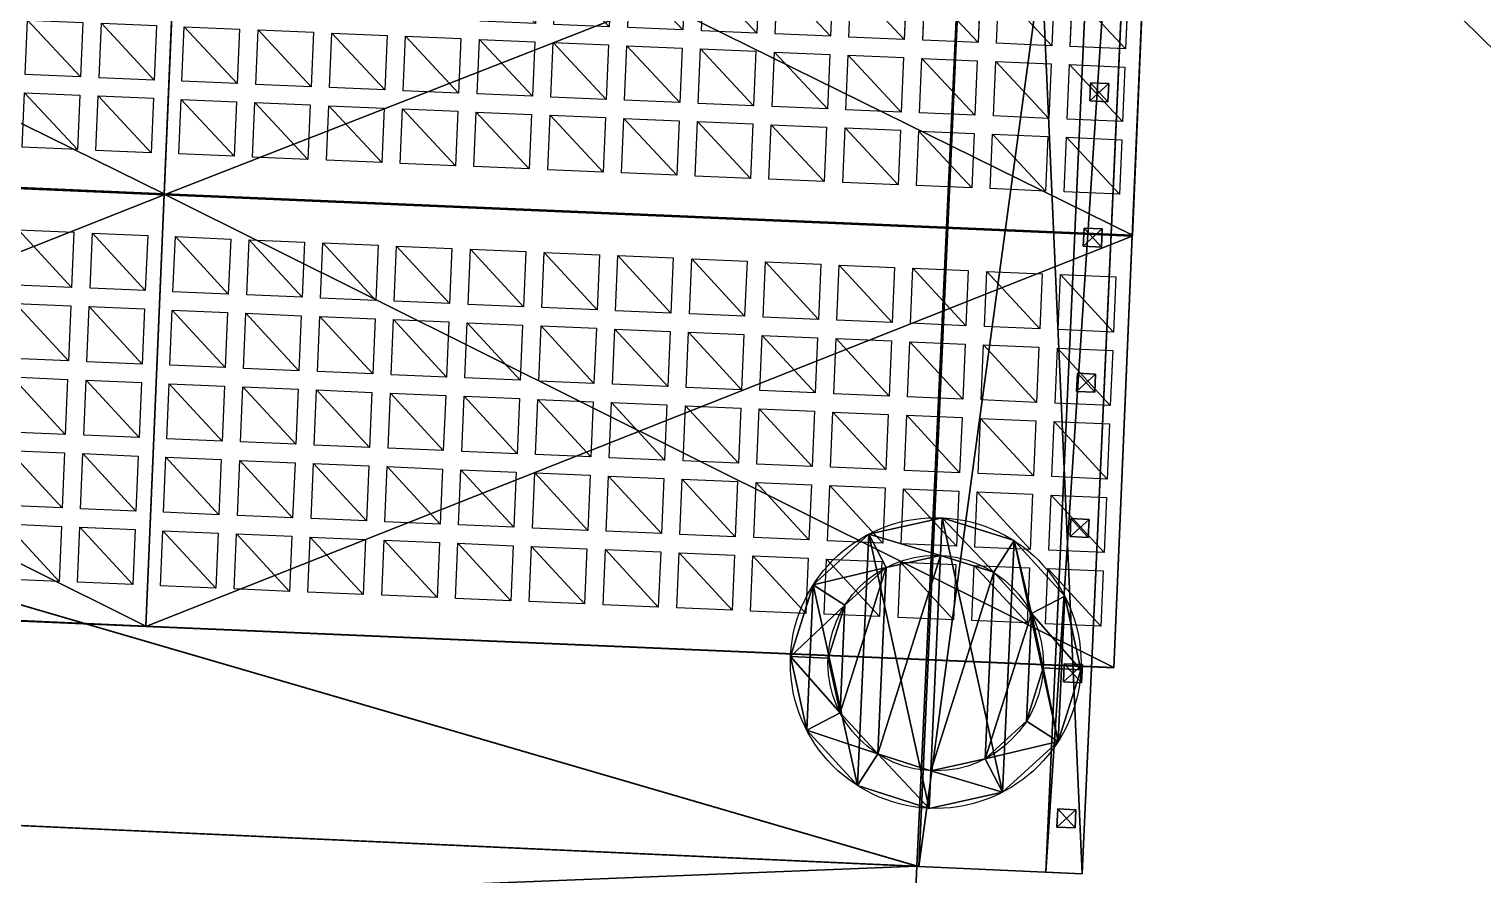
# Model space of a CAD drawing. Extents: x -372 to 678, y -263 to 741.
# Drawn here: x -55.613 to -51.611, y 79.251 to 81.578 of the extents above; entities that cross this region are included whole.
import ezdxf

# ---------------------------------------------------------------- set-up
doc = ezdxf.new("R2010")
doc.units = 0
doc.header["$LTSCALE"] = 0.0254
doc.layers.get('0').update_dxf_attribs({"linetype": 'CONTINUOUS'})
doc.layers.add('LOCATION_SNAPSHOT', color=144, linetype='CONTINUOUS')
doc.layers.add('LOCATION_TERRAIN', color=36, linetype='CONTINUOUS')

# ---------------------------------------------------------------- blocks, each defined once
blk = doc.blocks.new('SOLARCELL')
at = {"color": 0}
for p, q in [((0, 0), (0, 0.1524)), ((0, 0.1524), (0.1524, 0.1524)), ((0.1524, 0.1524), (0.1524, 0)), ((0.1524, 0), (0, 0))]:
    blk.add_line(p, q, dxfattribs=at)
mesh = blk.add_polyface(dxfattribs=at)
corners = [(0.1524, 0.1524), (0, 0), (0, 0.1524), (0.1524, 0)]
mesh.append_faces([[corners[k] for k in face] for face in [(0, 1, 2), (1, 0, 3)]], dxfattribs={"vtx0": -1, "color": 0})
blk = doc.blocks.new('GROUP_69')
at = {"color": 0}
for p in [(0, 2.4384), (0.2032, 2.4384), (0.4064, 2.4384), (0.6096, 2.4384), (0.8128, 2.4384), (0, 2.2352), (0.2032, 2.2352), (0.4064, 2.2352), (0.6096, 2.2352), (0.8128, 2.2352), (0, 2.032), (0.2032, 2.032), (0.4064, 2.032), (0.6096, 2.032), (0.8128, 2.032), (0, 1.8288), (0.2032, 1.8288), (0.4064, 1.8288), (0.6096, 1.8288), (0.8128, 1.8288), (0, 1.6256), (0.2032, 1.6256), (0.4064, 1.6256), (0.6096, 1.6256), (0.8128, 1.6256), (0, 1.4224), (0.2032, 1.4224), (0.4064, 1.4224), (0.6096, 1.4224), (0.8128, 1.4224), (0, 1.2192), (0.2032, 1.2192), (0.4064, 1.2192), (0.6096, 1.2192), (0.8128, 1.2192), (0, 1.016), (0.2032, 1.016), (0.4064, 1.016), (0.6096, 1.016), (0.8128, 1.016), (0, 0.8128), (0.2032, 0.8128), (0.4064, 0.8128), (0.6096, 0.8128), (0.8128, 0.8128), (0, 0.6096), (0.2032, 0.6096), (0.4064, 0.6096), (0.6096, 0.6096), (0.8128, 0.6096), (0, 0.4064), (0.2032, 0.4064), (0.4064, 0.4064), (0.6096, 0.4064), (0.8128, 0.4064), (0, 0.2032), (0.2032, 0.2032), (0.4064, 0.2032), (0.6096, 0.2032), (0.8128, 0.2032), (0, 0), (0.2032, 0), (0.4064, 0), (0.6096, 0), (0.8128, 0)]:
    blk.add_blockref('SOLARCELL', p, dxfattribs=at)
blk = doc.blocks.new('COMPLETEPANEL')
at = {"color": 254}
for p, q in [((0, 2.667, 0.0178), (1.1938, 2.667, 0.0178)), ((0, 0, 0.0178), (0, 2.667, 0.0178)), ((0, 0), (0, 2.667)), ((0, 0, 0.0178), (0, 2.667, 0.0178)), ((0, 2.667), (0, 2.667, 0.0178)), ((0, 2.667), (1.1938, 2.667)), ((0, 2.667), (0, 2.667, 0.0178)), ((0, 2.667, 0.0178), (1.1938, 2.667, 0.0178)), ((0, 0), (0, 2.667)), ((0, 2.667), (1.1938, 2.667)), ((1.1938, 2.667, 0.0178), (1.1938, 0, 0.0178)), ((1.1938, 2.667), (1.1938, 2.667, 0.0178)), ((1.1938, 2.667), (1.1938, 0)), ((1.1938, 2.667), (1.1938, 2.667, 0.0178)), ((1.1938, 2.667, 0.0178), (1.1938, 0, 0.0178)), ((1.1938, 2.667), (1.1938, 0)), ((1.1938, 0, 0.0178), (0, 0, 0.0178)), ((1.1938, 0), (0, 0)), ((1.1938, 0, 0.0178), (0, 0, 0.0178)), ((0, 0), (0, 0, 0.0178)), ((0, 0), (0, 0, 0.0178)), ((1.1938, 0), (0, 0)), ((1.1938, 0), (1.1938, 0, 0.0178)), ((1.1938, 0), (1.1938, 0, 0.0178))]:
    blk.add_line(p, q, dxfattribs=at)
at = {"color": 0}
blk.add_blockref('GROUP_69', (0.1126, 0.0405, 0.0178), dxfattribs=at)
at = {"color": 153}
mesh = blk.add_polyface(dxfattribs=at)
corners = [(0, 0, 0.0178), (1.1938, 2.667, 0.0178), (0, 2.667, 0.0178), (1.1938, 0, 0.0178)]
mesh.append_faces([[corners[k] for k in face] for face in [(0, 1, 2), (1, 0, 3)]], dxfattribs={"vtx0": -1, "color": 153})
at = {"color": 254}
mesh = blk.add_polyface(dxfattribs=at)
corners = [(0, 2.667, 0.0178), (0, 0), (0, 0, 0.0178), (0, 2.667)]
mesh.append_faces([[corners[k] for k in face] for face in [(0, 1, 2), (1, 0, 3)]], dxfattribs={"vtx0": -1, "color": 254})
mesh = blk.add_polyface(dxfattribs=at)
corners = [(0, 2.667, 0.0178), (1.1938, 2.667), (0, 2.667), (1.1938, 2.667, 0.0178)]
mesh.append_faces([[corners[k] for k in face] for face in [(0, 1, 2), (1, 0, 3)]], dxfattribs={"vtx0": -1, "color": 254})
mesh = blk.add_polyface(dxfattribs=at)
corners = [(0, 2.667), (1.1938, 0), (0, 0), (1.1938, 2.667)]
mesh.append_faces([[corners[k] for k in face] for face in [(0, 1, 2), (1, 0, 3)]], dxfattribs={"vtx0": -1, "color": 254})
mesh = blk.add_polyface(dxfattribs=at)
corners = [(1.1938, 2.667), (1.1938, 0, 0.0178), (1.1938, 0), (1.1938, 2.667, 0.0178)]
mesh.append_faces([[corners[k] for k in face] for face in [(0, 1, 2), (1, 0, 3)]], dxfattribs={"vtx0": -1, "color": 254})
mesh = blk.add_polyface(dxfattribs=at)
corners = [(1.1938, 0), (0, 0, 0.0178), (0, 0), (1.1938, 0, 0.0178)]
mesh.append_faces([[corners[k] for k in face] for face in [(0, 1, 2), (1, 0, 3)]], dxfattribs={"vtx0": -1, "color": 254})
blk = doc.blocks.new('PANELARC')
at = {"color": 0, "extrusion": (0.087156, 1.96512e-18, 0.996195), "rotation": 270}
blk.add_blockref('COMPLETEPANEL', (0, 0.0896, 1.0246), dxfattribs=at)
at = {"color": 0, "extrusion": (0.173648, 3.12792e-17, 0.984808), "rotation": 270}
blk.add_blockref('COMPLETEPANEL', (0, -1.0104, 1.117), dxfattribs=at)
blk = doc.blocks.new('GROUP_73')
at = {"color": 0}
for p in [(0, 0), (0, -2.667)]:
    blk.add_blockref('PANELARC', p, dxfattribs=at)
blk = doc.blocks.new('STATIONSOLAR_1')
at = {"color": 153, "rotation": 0.06407671514810877}
blk.add_blockref('GROUP_73', (0.4368, 0.0926, 2.3876), dxfattribs=at)
blk = doc.blocks.new('GROUP_38')
at = {"color": 0}
for p, q in [((0.0052, 5), (0.0052, 6.8)), ((0.0052, 5, 0.25), (0.0052, 6.8, 0.25)), ((0.0052, 5), (0.0052, 6.8)), ((0.0052, 5, 0.25), (0.0052, 6.8, 0.25)), ((20.5977, 5, 0.5), (0, 5, 0.5)), ((0, 5), (0.0052, 5)), ((0, 5), (0.0052, 5)), ((0.0052, 5, 0.25), (0, 5, 0.25)), ((0.0052, 5, 0.25), (0, 5, 0.25)), ((20.5977, 5, 0.5), (0, 5, 0.5)), ((20.5977, 5), (0.0052, 5)), ((0.0052, 5), (0.0052, 5, 0.25)), ((0.0052, 5, 0.25), (20.5977, 5, 0.25)), ((20.5977, 5), (0.0052, 5)), ((20.5977, 5), (0.0052, 5)), ((0.0052, 5), (0.0052, 5, 0.25)), ((0.0052, 5, 0.25), (20.5977, 5, 0.25)), ((0.0052, 5), (0.0052, 5, 0.25)), ((0.0052, 5, 0.25), (20.5977, 5, 0.25))]:
    blk.add_line(p, q, dxfattribs=at)
at = {"color": 251}
mesh = blk.add_polyface(dxfattribs=at)
corners = [(21.0477, 6.8), (0.0052, 5), (0.0052, 6.8), (20.5977, 5), (21.0477, 5)]
mesh.append_faces([[corners[k] for k in face] for face in [(0, 1, 2), (3, 0, 4)]], dxfattribs={"vtx0": -1, "color": 251})
mesh.append_faces([[corners[k] for k in face] for face in [(1, 0, 3)]], dxfattribs={"vtx0": -1, "vtx1": -1, "color": 251})
mesh = blk.add_polyface(dxfattribs=at)
corners = [(0.0052, 6.8, 0.25), (0.0052, 5), (0.0052, 5, 0.25), (0.0052, 6.8)]
mesh.append_faces([[corners[k] for k in face] for face in [(0, 1, 2), (1, 0, 3)]], dxfattribs={"vtx0": -1, "color": 251})
mesh = blk.add_polyface(dxfattribs=at)
corners = [(20.5977, 5, 0.25), (0.0052, 6.8, 0.25), (0.0052, 5, 0.25), (21.0477, 6.8, 0.25), (21.0477, 5, 0.25)]
mesh.append_faces([[corners[k] for k in face] for face in [(0, 1, 2), (3, 0, 4)]], dxfattribs={"vtx0": -1, "color": 251})
mesh.append_faces([[corners[k] for k in face] for face in [(1, 0, 3)]], dxfattribs={"vtx0": -1, "vtx1": -1, "color": 251})
at = {"color": 0}
mesh = blk.add_polyface(dxfattribs=at)
corners = [(20.5977, 0, 0.5), (0, 5, 0.5), (0, 0, 0.5), (20.5977, 5, 0.5)]
mesh.append_faces([[corners[k] for k in face] for face in [(0, 1, 2), (1, 0, 3)]], dxfattribs={"vtx0": -1, "color": 0})
mesh = blk.add_polyface(dxfattribs=at)
corners = [(0.0052, 5), (0, 0), (0, 5), (20.5977, 0), (20.5977, 5)]
mesh.append_faces([[corners[k] for k in face] for face in [(0, 1, 2), (3, 0, 4)]], dxfattribs={"vtx0": -1, "color": 0})
mesh.append_faces([[corners[k] for k in face] for face in [(1, 0, 3)]], dxfattribs={"vtx0": -1, "vtx1": -1, "color": 0})
mesh = blk.add_polyface(dxfattribs=at)
corners = [(0, 5, 0.25), (0.0052, 5), (0, 5), (0.0052, 5, 0.25)]
mesh.append_faces([[corners[k] for k in face] for face in [(0, 1, 2), (1, 0, 3)]], dxfattribs={"vtx0": -1, "color": 0})
mesh = blk.add_polyface(dxfattribs=at)
corners = [(0, 5, 0.5), (0.0052, 5, 0.25), (0, 5, 0.25), (20.5977, 5, 0.25), (20.5977, 5, 0.5)]
mesh.append_faces([[corners[k] for k in face] for face in [(0, 1, 2), (3, 0, 4)]], dxfattribs={"vtx0": -1, "color": 0})
mesh.append_faces([[corners[k] for k in face] for face in [(1, 0, 3)]], dxfattribs={"vtx0": -1, "vtx1": -1, "color": 0})
mesh = blk.add_polyface(dxfattribs=at)
corners = [(0.0052, 5, 0.25), (20.5977, 5), (0.0052, 5), (20.5977, 5, 0.25)]
mesh.append_faces([[corners[k] for k in face] for face in [(0, 1, 2), (1, 0, 3)]], dxfattribs={"vtx0": -1, "color": 0})
blk = doc.blocks.new('PILLAR')
at = {"color": 0}
for p, q in [((0.4, 0.8, 5.43), (0.4, 0.8, 5.33)), ((0.4, 0.8, 5.43), (0.4, 0.8, 5.33)), ((0.4, 0.8, 5.33), (0.4, 0.6965, 4.33)), ((0.4, 0.8, 5.33), (0.4, 0.6965, 4.33)), ((0.2, 0.7464, 5.43), (0.2, 0.7464, 5.33)), ((0.2, 0.7464, 5.43), (0.2, 0.7464, 5.33)), ((0.2, 0.7464, 5.33), (0.2518, 0.6568, 4.33)), ((0.2, 0.7464, 5.33), (0.2518, 0.6568, 4.33)), ((0.6, 0.7464, 5.33), (0.5482, 0.6568, 4.33)), ((0.6, 0.7464, 5.33), (0.5482, 0.6568, 4.33)), ((0.6, 0.7464, 5.43), (0.6, 0.7464, 5.33)), ((0.6, 0.7464, 5.43), (0.6, 0.7464, 5.33)), ((0.4, 0.6965, 4.33), (0.4, 0.6965)), ((0.4, 0.6965, 4.33), (0.4, 0.6965)), ((0.2518, 0.6568, 4.33), (0.2518, 0.6568)), ((0.2518, 0.6568, 4.33), (0.2518, 0.6568)), ((0.5482, 0.6568, 4.33), (0.5482, 0.6568)), ((0.5482, 0.6568, 4.33), (0.5482, 0.6568)), ((0.0536, 0.6, 5.43), (0.0536, 0.6, 5.33)), ((0.0536, 0.6, 5.43), (0.0536, 0.6, 5.33)), ((0.0536, 0.6, 5.33), (0.1432, 0.5482, 4.33)), ((0.0536, 0.6, 5.33), (0.1432, 0.5482, 4.33)), ((0.7464, 0.6, 5.33), (0.6568, 0.5482, 4.33)), ((0.7464, 0.6, 5.33), (0.6568, 0.5482, 4.33)), ((0.7464, 0.6, 5.43), (0.7464, 0.6, 5.33)), ((0.7464, 0.6, 5.43), (0.7464, 0.6, 5.33)), ((0.1432, 0.5482, 4.33), (0.1432, 0.5482)), ((0.1432, 0.5482, 4.33), (0.1432, 0.5482)), ((0.6568, 0.5482, 4.33), (0.6568, 0.5482)), ((0.6568, 0.5482, 4.33), (0.6568, 0.5482)), ((0, 0.4, 5.43), (0, 0.4, 5.33)), ((0, 0.4, 5.43), (0, 0.4, 5.33)), ((0, 0.4, 5.33), (0.1035, 0.4, 4.33)), ((0, 0.4, 5.33), (0.1035, 0.4, 4.33)), ((0.1035, 0.4, 4.33), (0.1035, 0.4)), ((0.1035, 0.4, 4.33), (0.1035, 0.4)), ((0.6965, 0.4, 4.33), (0.6965, 0.4)), ((0.6965, 0.4, 4.33), (0.6965, 0.4)), ((0.8, 0.4, 5.33), (0.6965, 0.4, 4.33)), ((0.8, 0.4, 5.33), (0.6965, 0.4, 4.33)), ((0.8, 0.4, 5.43), (0.8, 0.4, 5.33)), ((0.8, 0.4, 5.43), (0.8, 0.4, 5.33)), ((0.0536, 0.2, 5.33), (0.1432, 0.2518, 4.33)), ((0.0536, 0.2, 5.33), (0.1432, 0.2518, 4.33)), ((0.1432, 0.2518, 4.33), (0.1432, 0.2518)), ((0.1432, 0.2518, 4.33), (0.1432, 0.2518)), ((0.6568, 0.2518, 4.33), (0.6568, 0.2518)), ((0.6568, 0.2518, 4.33), (0.6568, 0.2518)), ((0.7464, 0.2, 5.33), (0.6568, 0.2518, 4.33)), ((0.7464, 0.2, 5.33), (0.6568, 0.2518, 4.33)), ((0.0536, 0.2, 5.43), (0.0536, 0.2, 5.33)), ((0.0536, 0.2, 5.43), (0.0536, 0.2, 5.33)), ((0.7464, 0.2, 5.43), (0.7464, 0.2, 5.33)), ((0.7464, 0.2, 5.43), (0.7464, 0.2, 5.33)), ((0.2, 0.0536, 5.33), (0.2518, 0.1432, 4.33)), ((0.2, 0.0536, 5.33), (0.2518, 0.1432, 4.33)), ((0.2518, 0.1432, 4.33), (0.2518, 0.1432)), ((0.2518, 0.1432, 4.33), (0.2518, 0.1432)), ((0.5482, 0.1432, 4.33), (0.6, 0.0536, 5.33)), ((0.5482, 0.1432, 4.33), (0.5482, 0.1432)), ((0.5482, 0.1432, 4.33), (0.5482, 0.1432)), ((0.5482, 0.1432, 4.33), (0.6, 0.0536, 5.33)), ((0.4, 0.1035, 4.33), (0.4, 0.1035)), ((0.4, 0, 5.33), (0.4, 0.1035, 4.33)), ((0.4, 0.1035, 4.33), (0.4, 0.1035)), ((0.4, 0, 5.33), (0.4, 0.1035, 4.33)), ((0.2, 0.0536, 5.43), (0.2, 0.0536, 5.33)), ((0.2, 0.0536, 5.43), (0.2, 0.0536, 5.33)), ((0.6, 0.0536, 5.43), (0.6, 0.0536, 5.33)), ((0.6, 0.0536, 5.43), (0.6, 0.0536, 5.33)), ((0.4, 0, 5.43), (0.4, 0, 5.33)), ((0.4, 0, 5.43), (0.4, 0, 5.33))]:
    blk.add_line(p, q, dxfattribs=at)
for centre, radius in [((0.4, 0.4, 5.43), 0.4), ((0.4, 0.4, 5.33), 0.4), ((0.4, 0.4, 5.33), 0.4), ((0.4, 0.4, 5.43), 0.4), ((0.4, 0.4, 5.43), 0.4), ((0.4, 0.4, 5.33), 0.4), ((0.4, 0.4, 5.43), 0.4), ((0.4, 0.4, 5.33), 0.4), ((0.4, 0.4, 5.43), 0.4), ((0.4, 0.4, 5.33), 0.4), ((0.4, 0.4, 5.43), 0.4), ((0.4, 0.4, 5.33), 0.4), ((0.4, 0.4, 5.43), 0.4), ((0.4, 0.4, 5.33), 0.4), ((0.4, 0.4, 5.43), 0.4), ((0.4, 0.4, 5.33), 0.4), ((0.4, 0.4, 5.43), 0.4), ((0.4, 0.4, 5.33), 0.4), ((0.4, 0.4, 5.43), 0.4), ((0.4, 0.4, 5.33), 0.4), ((0.4, 0.4, 5.43), 0.4), ((0.4, 0.4, 5.33), 0.4), ((0.4, 0.4, 5.43), 0.4), ((0.4, 0.4, 5.33), 0.4), ((0.4, 0.4, 5.33), 0.4), ((0.4, 0.4, 5.33), 0.4), ((0.4, 0.4, 5.33), 0.4), ((0.4, 0.4, 5.33), 0.4), ((0.4, 0.4, 5.33), 0.4), ((0.4, 0.4, 5.33), 0.4), ((0.4, 0.4, 5.33), 0.4), ((0.4, 0.4, 5.33), 0.4), ((0.4, 0.4, 5.33), 0.4), ((0.4, 0.4, 5.33), 0.4), ((0.4, 0.4, 5.33), 0.4), ((0.4, 0.4, 5.43), 0.4), ((0.4, 0.4, 5.33), 0.4), ((0.4, 0.4, 4.33), 0.2965), ((0.4, 0.4), 0.2965), ((0.4, 0.4, 4.33), 0.2965), ((0.4, 0.4), 0.2965), ((0.4, 0.4, 4.33), 0.2965), ((0.4, 0.4), 0.2965), ((0.4, 0.4, 4.33), 0.2965), ((0.4, 0.4), 0.2965), ((0.4, 0.4, 4.33), 0.2965), ((0.4, 0.4), 0.2965), ((0.4, 0.4, 4.33), 0.2965), ((0.4, 0.4), 0.2965), ((0.4, 0.4, 4.33), 0.2965), ((0.4, 0.4), 0.2965), ((0.4, 0.4, 4.33), 0.2965), ((0.4, 0.4), 0.2965), ((0.4, 0.4, 4.33), 0.2965), ((0.4, 0.4), 0.2965), ((0.4, 0.4, 4.33), 0.2965), ((0.4, 0.4), 0.2965), ((0.4, 0.4, 4.33), 0.2965), ((0.4, 0.4), 0.2965), ((0.4, 0.4, 4.33), 0.2965), ((0.4, 0.4), 0.2965), ((0.4, 0.4, 4.33), 0.2965), ((0.4, 0.4), 0.2965), ((0.4, 0.4, 4.33), 0.2965), ((0.4, 0.4, 4.33), 0.2965), ((0.4, 0.4, 4.33), 0.2965), ((0.4, 0.4, 4.33), 0.2965), ((0.4, 0.4, 4.33), 0.2965), ((0.4, 0.4, 4.33), 0.2965), ((0.4, 0.4, 4.33), 0.2965), ((0.4, 0.4, 4.33), 0.2965), ((0.4, 0.4, 4.33), 0.2965), ((0.4, 0.4, 4.33), 0.2965), ((0.4, 0.4, 4.33), 0.2965)]:
    blk.add_circle(centre, radius, dxfattribs=at)
mesh = blk.add_polyface(dxfattribs=at)
corners = [(0.0536, 0.2, 5.43), (0.0536, 0.6, 5.43), (0, 0.4, 5.43), (0.2, 0.0536, 5.43), (0.2, 0.7464, 5.43), (0.4, 0, 5.43), (0.4, 0.8, 5.43), (0.6, 0.0536, 5.43), (0.6, 0.7464, 5.43), (0.7464, 0.2, 5.43), (0.7464, 0.6, 5.43), (0.8, 0.4, 5.43)]
mesh.append_faces([[corners[k] for k in face] for face in [(0, 1, 2), (10, 9, 11)]], dxfattribs={"vtx0": -1, "color": 0})
mesh.append_faces([[corners[k] for k in face] for face in [(1, 3, 4), (4, 5, 6), (6, 7, 8), (8, 9, 10)]], dxfattribs={"vtx0": -1, "vtx1": -1, "color": 0})
mesh.append_faces([[corners[k] for k in face] for face in [(1, 0, 3), (4, 3, 5), (6, 5, 7), (8, 7, 9)]], dxfattribs={"vtx0": -1, "vtx2": -1, "color": 0})
mesh = blk.add_polyface(dxfattribs=at)
corners = [(0.2, 0.7464, 5.43), (0.4, 0.8, 5.33), (0.2, 0.7464, 5.33), (0.4, 0.8, 5.43)]
mesh.append_faces([[corners[k] for k in face] for face in [(0, 1, 2), (1, 0, 3)]], dxfattribs={"vtx0": -1, "color": 0})
mesh = blk.add_polyface(dxfattribs=at)
corners = [(0.2, 0.7464, 5.33), (0.4, 0.6965, 4.33), (0.2518, 0.6568, 4.33), (0.4, 0.8, 5.33)]
mesh.append_faces([[corners[k] for k in face] for face in [(0, 1, 2), (1, 0, 3)]], dxfattribs={"vtx0": -1, "color": 0})
mesh = blk.add_polyface(dxfattribs=at)
corners = [(0.4, 0.8, 5.43), (0.6, 0.7464, 5.33), (0.4, 0.8, 5.33), (0.6, 0.7464, 5.43)]
mesh.append_faces([[corners[k] for k in face] for face in [(0, 1, 2), (1, 0, 3)]], dxfattribs={"vtx0": -1, "color": 0})
mesh = blk.add_polyface(dxfattribs=at)
corners = [(0.4, 0.8, 5.33), (0.5482, 0.6568, 4.33), (0.4, 0.6965, 4.33), (0.6, 0.7464, 5.33)]
mesh.append_faces([[corners[k] for k in face] for face in [(0, 1, 2), (1, 0, 3)]], dxfattribs={"vtx0": -1, "color": 0})
mesh = blk.add_polyface(dxfattribs=at)
corners = [(0.0536, 0.6, 5.43), (0.2, 0.7464, 5.33), (0.0536, 0.6, 5.33), (0.2, 0.7464, 5.43)]
mesh.append_faces([[corners[k] for k in face] for face in [(0, 1, 2), (1, 0, 3)]], dxfattribs={"vtx0": -1, "color": 0})
mesh = blk.add_polyface(dxfattribs=at)
corners = [(0.0536, 0.6, 5.33), (0.2518, 0.6568, 4.33), (0.1432, 0.5482, 4.33), (0.2, 0.7464, 5.33)]
mesh.append_faces([[corners[k] for k in face] for face in [(0, 1, 2), (1, 0, 3)]], dxfattribs={"vtx0": -1, "color": 0})
mesh = blk.add_polyface(dxfattribs=at)
corners = [(0.5482, 0.6568, 4.33), (0.7464, 0.6, 5.33), (0.6568, 0.5482, 4.33), (0.6, 0.7464, 5.33)]
mesh.append_faces([[corners[k] for k in face] for face in [(0, 1, 2), (1, 0, 3)]], dxfattribs={"vtx0": -1, "color": 0})
mesh = blk.add_polyface(dxfattribs=at)
corners = [(0.6, 0.7464, 5.33), (0.7464, 0.6, 5.43), (0.7464, 0.6, 5.33), (0.6, 0.7464, 5.43)]
mesh.append_faces([[corners[k] for k in face] for face in [(0, 1, 2), (1, 0, 3)]], dxfattribs={"vtx0": -1, "color": 0})
mesh = blk.add_polyface(dxfattribs=at)
corners = [(0.1432, 0.5482), (0.1432, 0.2518), (0.1035, 0.4), (0.2518, 0.6568), (0.2518, 0.1432), (0.4, 0.6965), (0.4, 0.1035), (0.5482, 0.6568), (0.5482, 0.1432), (0.6568, 0.5482), (0.6568, 0.2518), (0.6965, 0.4)]
mesh.append_faces([[corners[k] for k in face] for face in [(0, 1, 2), (10, 9, 11)]], dxfattribs={"vtx0": -1, "color": 0})
mesh.append_faces([[corners[k] for k in face] for face in [(1, 3, 4), (4, 5, 6), (6, 7, 8), (8, 9, 10)]], dxfattribs={"vtx0": -1, "vtx1": -1, "color": 0})
mesh.append_faces([[corners[k] for k in face] for face in [(1, 0, 3), (4, 3, 5), (6, 5, 7), (8, 7, 9)]], dxfattribs={"vtx0": -1, "vtx2": -1, "color": 0})
mesh = blk.add_polyface(dxfattribs=at)
corners = [(0.2518, 0.6568, 4.33), (0.4, 0.6965), (0.2518, 0.6568), (0.4, 0.6965, 4.33)]
mesh.append_faces([[corners[k] for k in face] for face in [(0, 1, 2), (1, 0, 3)]], dxfattribs={"vtx0": -1, "color": 0})
mesh = blk.add_polyface(dxfattribs=at)
corners = [(0.4, 0.6965, 4.33), (0.5482, 0.6568), (0.4, 0.6965), (0.5482, 0.6568, 4.33)]
mesh.append_faces([[corners[k] for k in face] for face in [(0, 1, 2), (1, 0, 3)]], dxfattribs={"vtx0": -1, "color": 0})
mesh = blk.add_polyface(dxfattribs=at)
corners = [(0.1432, 0.5482, 4.33), (0.2518, 0.6568), (0.1432, 0.5482), (0.2518, 0.6568, 4.33)]
mesh.append_faces([[corners[k] for k in face] for face in [(0, 1, 2), (1, 0, 3)]], dxfattribs={"vtx0": -1, "color": 0})
mesh = blk.add_polyface(dxfattribs=at)
corners = [(0.5482, 0.6568), (0.6568, 0.5482, 4.33), (0.6568, 0.5482), (0.5482, 0.6568, 4.33)]
mesh.append_faces([[corners[k] for k in face] for face in [(0, 1, 2), (1, 0, 3)]], dxfattribs={"vtx0": -1, "color": 0})
mesh = blk.add_polyface(dxfattribs=at)
corners = [(0.0536, 0.6, 5.43), (0, 0.4, 5.33), (0, 0.4, 5.43), (0.0536, 0.6, 5.33)]
mesh.append_faces([[corners[k] for k in face] for face in [(0, 1, 2), (1, 0, 3)]], dxfattribs={"vtx0": -1, "color": 0})
mesh = blk.add_polyface(dxfattribs=at)
corners = [(0.0536, 0.6, 5.33), (0.1035, 0.4, 4.33), (0, 0.4, 5.33), (0.1432, 0.5482, 4.33)]
mesh.append_faces([[corners[k] for k in face] for face in [(0, 1, 2), (1, 0, 3)]], dxfattribs={"vtx0": -1, "color": 0})
mesh = blk.add_polyface(dxfattribs=at)
corners = [(0.6568, 0.5482, 4.33), (0.8, 0.4, 5.33), (0.6965, 0.4, 4.33), (0.7464, 0.6, 5.33)]
mesh.append_faces([[corners[k] for k in face] for face in [(0, 1, 2), (1, 0, 3)]], dxfattribs={"vtx0": -1, "color": 0})
mesh = blk.add_polyface(dxfattribs=at)
corners = [(0.7464, 0.6, 5.33), (0.8, 0.4, 5.43), (0.8, 0.4, 5.33), (0.7464, 0.6, 5.43)]
mesh.append_faces([[corners[k] for k in face] for face in [(0, 1, 2), (1, 0, 3)]], dxfattribs={"vtx0": -1, "color": 0})
mesh = blk.add_polyface(dxfattribs=at)
corners = [(0.1432, 0.5482, 4.33), (0.1035, 0.4), (0.1035, 0.4, 4.33), (0.1432, 0.5482)]
mesh.append_faces([[corners[k] for k in face] for face in [(0, 1, 2), (1, 0, 3)]], dxfattribs={"vtx0": -1, "color": 0})
mesh = blk.add_polyface(dxfattribs=at)
corners = [(0.6568, 0.5482), (0.6965, 0.4, 4.33), (0.6965, 0.4), (0.6568, 0.5482, 4.33)]
mesh.append_faces([[corners[k] for k in face] for face in [(0, 1, 2), (1, 0, 3)]], dxfattribs={"vtx0": -1, "color": 0})
mesh = blk.add_polyface(dxfattribs=at)
corners = [(0, 0.4, 5.43), (0.0536, 0.2, 5.33), (0.0536, 0.2, 5.43), (0, 0.4, 5.33)]
mesh.append_faces([[corners[k] for k in face] for face in [(0, 1, 2), (1, 0, 3)]], dxfattribs={"vtx0": -1, "color": 0})
mesh = blk.add_polyface(dxfattribs=at)
corners = [(0, 0.4, 5.33), (0.1432, 0.2518, 4.33), (0.0536, 0.2, 5.33), (0.1035, 0.4, 4.33)]
mesh.append_faces([[corners[k] for k in face] for face in [(0, 1, 2), (1, 0, 3)]], dxfattribs={"vtx0": -1, "color": 0})
mesh = blk.add_polyface(dxfattribs=at)
corners = [(0.1035, 0.4, 4.33), (0.1432, 0.2518), (0.1432, 0.2518, 4.33), (0.1035, 0.4)]
mesh.append_faces([[corners[k] for k in face] for face in [(0, 1, 2), (1, 0, 3)]], dxfattribs={"vtx0": -1, "color": 0})
mesh = blk.add_polyface(dxfattribs=at)
corners = [(0.6965, 0.4), (0.6568, 0.2518, 4.33), (0.6568, 0.2518), (0.6965, 0.4, 4.33)]
mesh.append_faces([[corners[k] for k in face] for face in [(0, 1, 2), (1, 0, 3)]], dxfattribs={"vtx0": -1, "color": 0})
mesh = blk.add_polyface(dxfattribs=at)
corners = [(0.6568, 0.2518, 4.33), (0.8, 0.4, 5.33), (0.7464, 0.2, 5.33), (0.6965, 0.4, 4.33)]
mesh.append_faces([[corners[k] for k in face] for face in [(0, 1, 2), (1, 0, 3)]], dxfattribs={"vtx0": -1, "color": 0})
mesh = blk.add_polyface(dxfattribs=at)
corners = [(0.8, 0.4, 5.33), (0.7464, 0.2, 5.43), (0.7464, 0.2, 5.33), (0.8, 0.4, 5.43)]
mesh.append_faces([[corners[k] for k in face] for face in [(0, 1, 2), (1, 0, 3)]], dxfattribs={"vtx0": -1, "color": 0})
mesh = blk.add_polyface(dxfattribs=at)
corners = [(0.2, 0.0536, 5.33), (0.1432, 0.2518, 4.33), (0.2518, 0.1432, 4.33), (0.0536, 0.2, 5.33)]
mesh.append_faces([[corners[k] for k in face] for face in [(0, 1, 2), (1, 0, 3)]], dxfattribs={"vtx0": -1, "color": 0})
mesh = blk.add_polyface(dxfattribs=at)
corners = [(0.2518, 0.1432, 4.33), (0.1432, 0.2518), (0.2518, 0.1432), (0.1432, 0.2518, 4.33)]
mesh.append_faces([[corners[k] for k in face] for face in [(0, 1, 2), (1, 0, 3)]], dxfattribs={"vtx0": -1, "color": 0})
mesh = blk.add_polyface(dxfattribs=at)
corners = [(0.6568, 0.2518), (0.5482, 0.1432, 4.33), (0.5482, 0.1432), (0.6568, 0.2518, 4.33)]
mesh.append_faces([[corners[k] for k in face] for face in [(0, 1, 2), (1, 0, 3)]], dxfattribs={"vtx0": -1, "color": 0})
mesh = blk.add_polyface(dxfattribs=at)
corners = [(0.5482, 0.1432, 4.33), (0.7464, 0.2, 5.33), (0.6, 0.0536, 5.33), (0.6568, 0.2518, 4.33)]
mesh.append_faces([[corners[k] for k in face] for face in [(0, 1, 2), (1, 0, 3)]], dxfattribs={"vtx0": -1, "color": 0})
mesh = blk.add_polyface(dxfattribs=at)
corners = [(0.0536, 0.2, 5.43), (0.2, 0.0536, 5.33), (0.2, 0.0536, 5.43), (0.0536, 0.2, 5.33)]
mesh.append_faces([[corners[k] for k in face] for face in [(0, 1, 2), (1, 0, 3)]], dxfattribs={"vtx0": -1, "color": 0})
mesh = blk.add_polyface(dxfattribs=at)
corners = [(0.7464, 0.2, 5.33), (0.6, 0.0536, 5.43), (0.6, 0.0536, 5.33), (0.7464, 0.2, 5.43)]
mesh.append_faces([[corners[k] for k in face] for face in [(0, 1, 2), (1, 0, 3)]], dxfattribs={"vtx0": -1, "color": 0})
mesh = blk.add_polyface(dxfattribs=at)
corners = [(0.4, 0, 5.33), (0.2518, 0.1432, 4.33), (0.4, 0.1035, 4.33), (0.2, 0.0536, 5.33)]
mesh.append_faces([[corners[k] for k in face] for face in [(0, 1, 2), (1, 0, 3)]], dxfattribs={"vtx0": -1, "color": 0})
mesh = blk.add_polyface(dxfattribs=at)
corners = [(0.4, 0.1035, 4.33), (0.2518, 0.1432), (0.4, 0.1035), (0.2518, 0.1432, 4.33)]
mesh.append_faces([[corners[k] for k in face] for face in [(0, 1, 2), (1, 0, 3)]], dxfattribs={"vtx0": -1, "color": 0})
mesh = blk.add_polyface(dxfattribs=at)
corners = [(0.6, 0.0536, 5.33), (0.4, 0.1035, 4.33), (0.5482, 0.1432, 4.33), (0.4, 0, 5.33)]
mesh.append_faces([[corners[k] for k in face] for face in [(0, 1, 2), (1, 0, 3)]], dxfattribs={"vtx0": -1, "color": 0})
mesh = blk.add_polyface(dxfattribs=at)
corners = [(0.5482, 0.1432, 4.33), (0.4, 0.1035), (0.5482, 0.1432), (0.4, 0.1035, 4.33)]
mesh.append_faces([[corners[k] for k in face] for face in [(0, 1, 2), (1, 0, 3)]], dxfattribs={"vtx0": -1, "color": 0})
mesh = blk.add_polyface(dxfattribs=at)
corners = [(0.4, 0, 5.43), (0.2, 0.0536, 5.33), (0.4, 0, 5.33), (0.2, 0.0536, 5.43)]
mesh.append_faces([[corners[k] for k in face] for face in [(0, 1, 2), (1, 0, 3)]], dxfattribs={"vtx0": -1, "color": 0})
mesh = blk.add_polyface(dxfattribs=at)
corners = [(0.6, 0.0536, 5.43), (0.4, 0, 5.33), (0.6, 0.0536, 5.33), (0.4, 0, 5.43)]
mesh.append_faces([[corners[k] for k in face] for face in [(0, 1, 2), (1, 0, 3)]], dxfattribs={"vtx0": -1, "color": 0})
blk = doc.blocks.new('GROUP_28')
at = {"color": 0}
blk.add_blockref('PILLAR', (0, 0, -0.78), dxfattribs=at)
blk = doc.blocks.new('GROUP3_2')
at = {"color": 252, "rotation": 90.00000000000001}
blk.add_blockref('GROUP_28', (1.75, -0.4, -8), dxfattribs=at)
blk = doc.blocks.new('GROUP62_8')
at = {"color": 252, "rotation": 359.6152762952026}
blk.add_blockref('GROUP_38', (19.3844, -5.9478, 4.65), dxfattribs=at)
at = {"color": 0, "rotation": 269.6152762952026}
blk.add_blockref('GROUP3_2', (19.4018, -0.1585, 8), dxfattribs=at)
blk = doc.blocks.new('GROUP_23')
at = {"color": 0}
for p, q in [((0.65, 5, 0.05), (0.55, 5, 0.05)), ((0.65, 5), (0.55, 5)), ((0.55, 5), (0.55, 5, 0.05)), ((0.55, 0.1), (0.55, 5)), ((0.65, 5), (0.55, 5)), ((0.55, 5, 0.05), (0.55, 0.1, 0.05)), ((0.65, 5, 0.05), (0.55, 5, 0.05)), ((0.55, 0.1), (0.55, 5)), ((0.55, 5, 0.05), (0.55, 0.1, 0.05)), ((0.55, 5), (0.55, 5, 0.05)), ((0.65, 0.1, 0.05), (0.65, 5, 0.05)), ((0.65, 0.1), (0.65, 5)), ((0.65, 5), (0.65, 5, 0.05)), ((0.65, 5), (0.65, 5, 0.05)), ((0.65, 0.1), (0.65, 5)), ((0.65, 0.1, 0.05), (0.65, 5, 0.05))]:
    blk.add_line(p, q, dxfattribs=at)
mesh = blk.add_polyface(dxfattribs=at)
corners = [(0.55, 5, 0.05), (0.65, 5), (0.55, 5), (0.65, 5, 0.05)]
mesh.append_faces([[corners[k] for k in face] for face in [(0, 1, 2), (1, 0, 3)]], dxfattribs={"vtx0": -1, "color": 0})
mesh = blk.add_polyface(dxfattribs=at)
corners = [(0.65, 5), (0.55, 0.1), (0.55, 5), (0.65, 0.1)]
mesh.append_faces([[corners[k] for k in face] for face in [(0, 1, 2), (1, 0, 3)]], dxfattribs={"vtx0": -1, "color": 0})
mesh = blk.add_polyface(dxfattribs=at)
corners = [(0.55, 0.1, 0.05), (0.65, 5, 0.05), (0.55, 5, 0.05), (0.65, 0.1, 0.05)]
mesh.append_faces([[corners[k] for k in face] for face in [(0, 1, 2), (1, 0, 3)]], dxfattribs={"vtx0": -1, "color": 0})
mesh = blk.add_polyface(dxfattribs=at)
corners = [(0.55, 5, 0.05), (0.55, 0.1), (0.55, 0.1, 0.05), (0.55, 5)]
mesh.append_faces([[corners[k] for k in face] for face in [(0, 1, 2), (1, 0, 3)]], dxfattribs={"vtx0": -1, "color": 0})
mesh = blk.add_polyface(dxfattribs=at)
corners = [(0.65, 5), (0.65, 0.1, 0.05), (0.65, 0.1), (0.65, 5, 0.05)]
mesh.append_faces([[corners[k] for k in face] for face in [(0, 1, 2), (1, 0, 3)]], dxfattribs={"vtx0": -1, "color": 0})
blk = doc.blocks.new('GROUP_24')
at = {"color": 0}
for p, q in [((0.55, 5), (0.55, 0)), ((1, 5), (0.55, 5)), ((1, 5), (0.55, 5)), ((0.55, 5, 0.5), (0.55, 5)), ((1, 5, 0.5), (0.55, 5, 0.5)), ((1, 5, 0.5), (0.55, 5, 0.5)), ((0.55, 0, 0.5), (0.55, 5, 0.5)), ((0.55, 0, 0.5), (0.55, 5, 0.5)), ((0.55, 5, 0.5), (0.55, 5)), ((0.55, 5), (0.55, 0))]:
    blk.add_line(p, q, dxfattribs=at)
mesh = blk.add_polyface(dxfattribs=at)
corners = [(1, 5), (0.55, 0), (0.55, 5), (1, 0)]
mesh.append_faces([[corners[k] for k in face] for face in [(0, 1, 2), (1, 0, 3)]], dxfattribs={"vtx0": -1, "color": 0})
mesh = blk.add_polyface(dxfattribs=at)
corners = [(0.55, 5, 0.5), (1, 5), (0.55, 5), (1, 5, 0.5)]
mesh.append_faces([[corners[k] for k in face] for face in [(0, 1, 2), (1, 0, 3)]], dxfattribs={"vtx0": -1, "color": 0})
mesh = blk.add_polyface(dxfattribs=at)
corners = [(1, 0, 0.5), (0.55, 5, 0.5), (0.55, 0, 0.5), (1, 5, 0.5)]
mesh.append_faces([[corners[k] for k in face] for face in [(0, 1, 2), (1, 0, 3)]], dxfattribs={"vtx0": -1, "color": 0})
mesh = blk.add_polyface(dxfattribs=at)
corners = [(0.55, 5, 0.5), (0.55, 0), (0.55, 0, 0.5), (0.55, 5)]
mesh.append_faces([[corners[k] for k in face] for face in [(0, 1, 2), (1, 0, 3)]], dxfattribs={"vtx0": -1, "color": 0})
blk = doc.blocks.new('GROUP_43')
at = {"color": 0}
for p, q in [((0, 0.05), (0, 0)), ((0, 0.05, 1.05), (0, 0, 1.05)), ((0, 0.05), (0, 0.05, 1.05)), ((0.05, 0.05, 1.05), (0, 0.05, 1.05)), ((0, 0.05, 1.05), (0, 0, 1.05)), ((0.05, 0.05), (0, 0.05)), ((0, 0.05), (0, 0.05, 1.05)), ((0.05, 0.05, 1.05), (0, 0.05, 1.05)), ((0.05, 0.05), (0, 0.05)), ((0, 0.05), (0, 0)), ((0.05, 0, 1.05), (0.05, 0.05, 1.05)), ((0.05, 0), (0.05, 0.05)), ((0.05, 0.05), (0.05, 0.05, 1.05)), ((0.05, 0, 1.05), (0.05, 0.05, 1.05)), ((0.05, 0.05), (0.05, 0.05, 1.05)), ((0.05, 0), (0.05, 0.05)), ((0, 0), (0, 0, 1.05)), ((0, 0, 1.05), (0.05, 0, 1.05)), ((0, 0), (0.05, 0)), ((0, 0, 1.05), (0.05, 0, 1.05)), ((0, 0), (0, 0, 1.05)), ((0, 0), (0.05, 0)), ((0.05, 0), (0.05, 0, 1.05)), ((0.05, 0), (0.05, 0, 1.05))]:
    blk.add_line(p, q, dxfattribs=at)
mesh = blk.add_polyface(dxfattribs=at)
corners = [(0, 0.05, 1.05), (0, 0), (0, 0, 1.05), (0, 0.05)]
mesh.append_faces([[corners[k] for k in face] for face in [(0, 1, 2), (1, 0, 3)]], dxfattribs={"vtx0": -1, "color": 0})
mesh = blk.add_polyface(dxfattribs=at)
corners = [(0.05, 0, 1.05), (0, 0.05, 1.05), (0, 0, 1.05), (0.05, 0.05, 1.05)]
mesh.append_faces([[corners[k] for k in face] for face in [(0, 1, 2), (1, 0, 3)]], dxfattribs={"vtx0": -1, "color": 0})
mesh = blk.add_polyface(dxfattribs=at)
corners = [(0, 0.05, 1.05), (0.05, 0.05), (0, 0.05), (0.05, 0.05, 1.05)]
mesh.append_faces([[corners[k] for k in face] for face in [(0, 1, 2), (1, 0, 3)]], dxfattribs={"vtx0": -1, "color": 0})
mesh = blk.add_polyface(dxfattribs=at)
corners = [(0.05, 0.05), (0, 0), (0, 0.05), (0.05, 0)]
mesh.append_faces([[corners[k] for k in face] for face in [(0, 1, 2), (1, 0, 3)]], dxfattribs={"vtx0": -1, "color": 0})
mesh = blk.add_polyface(dxfattribs=at)
corners = [(0.05, 0.05), (0.05, 0, 1.05), (0.05, 0), (0.05, 0.05, 1.05)]
mesh.append_faces([[corners[k] for k in face] for face in [(0, 1, 2), (1, 0, 3)]], dxfattribs={"vtx0": -1, "color": 0})
mesh = blk.add_polyface(dxfattribs=at)
corners = [(0.05, 0, 1.05), (0, 0), (0.05, 0), (0, 0, 1.05)]
mesh.append_faces([[corners[k] for k in face] for face in [(0, 1, 2), (1, 0, 3)]], dxfattribs={"vtx0": -1, "color": 0})
blk = doc.blocks.new('GROUP_25')
at = {"color": 0}
for p, q in [((0, 0.05), (0, 0)), ((0, 0.05, 1.05), (0, 0, 1.05)), ((0, 0.05), (0, 0.05, 1.05)), ((0.05, 0.05, 1.05), (0, 0.05, 1.05)), ((0, 0.05, 1.05), (0, 0, 1.05)), ((0.05, 0.05), (0, 0.05)), ((0, 0.05), (0, 0.05, 1.05)), ((0.05, 0.05, 1.05), (0, 0.05, 1.05)), ((0.05, 0.05), (0, 0.05)), ((0, 0.05), (0, 0)), ((0.05, 0, 1.05), (0.05, 0.05, 1.05)), ((0.05, 0), (0.05, 0.05)), ((0.05, 0.05), (0.05, 0.05, 1.05)), ((0.05, 0, 1.05), (0.05, 0.05, 1.05)), ((0.05, 0.05), (0.05, 0.05, 1.05)), ((0.05, 0), (0.05, 0.05)), ((0, 0), (0, 0, 1.05)), ((0, 0, 1.05), (0.05, 0, 1.05)), ((0, 0), (0.05, 0)), ((0, 0, 1.05), (0.05, 0, 1.05)), ((0, 0), (0, 0, 1.05)), ((0, 0), (0.05, 0)), ((0.05, 0), (0.05, 0, 1.05)), ((0.05, 0), (0.05, 0, 1.05))]:
    blk.add_line(p, q, dxfattribs=at)
mesh = blk.add_polyface(dxfattribs=at)
corners = [(0, 0.05, 1.05), (0, 0), (0, 0, 1.05), (0, 0.05)]
mesh.append_faces([[corners[k] for k in face] for face in [(0, 1, 2), (1, 0, 3)]], dxfattribs={"vtx0": -1, "color": 0})
mesh = blk.add_polyface(dxfattribs=at)
corners = [(0.05, 0, 1.05), (0, 0.05, 1.05), (0, 0, 1.05), (0.05, 0.05, 1.05)]
mesh.append_faces([[corners[k] for k in face] for face in [(0, 1, 2), (1, 0, 3)]], dxfattribs={"vtx0": -1, "color": 0})
mesh = blk.add_polyface(dxfattribs=at)
corners = [(0, 0.05, 1.05), (0.05, 0.05), (0, 0.05), (0.05, 0.05, 1.05)]
mesh.append_faces([[corners[k] for k in face] for face in [(0, 1, 2), (1, 0, 3)]], dxfattribs={"vtx0": -1, "color": 0})
mesh = blk.add_polyface(dxfattribs=at)
corners = [(0.05, 0.05), (0, 0), (0, 0.05), (0.05, 0)]
mesh.append_faces([[corners[k] for k in face] for face in [(0, 1, 2), (1, 0, 3)]], dxfattribs={"vtx0": -1, "color": 0})
mesh = blk.add_polyface(dxfattribs=at)
corners = [(0.05, 0.05), (0.05, 0, 1.05), (0.05, 0), (0.05, 0.05, 1.05)]
mesh.append_faces([[corners[k] for k in face] for face in [(0, 1, 2), (1, 0, 3)]], dxfattribs={"vtx0": -1, "color": 0})
mesh = blk.add_polyface(dxfattribs=at)
corners = [(0.05, 0, 1.05), (0, 0), (0.05, 0), (0, 0, 1.05)]
mesh.append_faces([[corners[k] for k in face] for face in [(0, 1, 2), (1, 0, 3)]], dxfattribs={"vtx0": -1, "color": 0})
blk = doc.blocks.new('GROUP6_2')
at = {"color": 252, "rotation": 90.00000000000001}
for name, p in [('GROUP_23', (5.9, -1, -1.8)), ('GROUP_24', (5.9, -1, -3.35)), ('GROUP_43', (1.075, -0.425, -2.85)), ('GROUP_25', (1.475, -0.425, -2.85)), ('GROUP_43', (1.875, -0.425, -2.85)), ('GROUP_43', (2.275, -0.425, -2.85)), ('GROUP_25', (2.675, -0.425, -2.85)), ('GROUP_43', (3.075, -0.425, -2.85))]:
    blk.add_blockref(name, p, dxfattribs=at)
blk = doc.blocks.new('GROUP63_1')
at = {"color": 0, "rotation": 269.6152762952026}
blk.add_blockref('GROUP6_2', (19.424, -0.0479, 8), dxfattribs=at)
blk = doc.blocks.new('GROUP61_4')
at = {"color": 0}
for name in ['GROUP62_8', 'GROUP63_1']:
    blk.add_blockref(name, (0, 0), dxfattribs=at)
blk = doc.blocks.new('STATIONWITHCANOPY_3')
at = {"color": 0, "rotation": 0.2964109805245421}
blk.add_blockref('GROUP61_4', (-18.7792, 5.7123, 0.98), dxfattribs=at)
blk = doc.blocks.new('STATIONWITHCANOPY')
at = {"color": 0}
blk.add_blockref('STATIONWITHCANOPY_3', (0, 0), dxfattribs=at)
at = {"color": 0, "rotation": 270}
blk.add_blockref('STATIONSOLAR_1', (2.7051, 4.7359, 5.29), dxfattribs=at)
blk = doc.blocks.new('LOCATION_SNAPSHOT')
at = {"color": 8}
mesh = blk.add_polyface(dxfattribs=at)
corners = [(-369.3084, -262.9446), (369.3059, 262.9472), (-371.8207, 259.3767), (371.8242, -259.3771)]
mesh.append_faces([[corners[k] for k in face] for face in [(0, 1, 2), (1, 0, 3)]], dxfattribs={"vtx0": -1, "color": 8})
blk = doc.blocks.new('LOCATION_TERRAIN')
at = {"color": 8}
mesh = blk.add_polyface(dxfattribs=at)
corners = [(-44.3246, 74.4053, -5.7463), (-44.3845, 86.8415, -6.5236), (-56.946, 86.781, -6.4312)]
mesh.append_faces([[corners[k] for k in face] for face in [(0, 1, 2)]], dxfattribs={"color": 8})
mesh = blk.add_polyface(dxfattribs=at)
corners = [(-44.3246, 74.4053, -5.7463), (-56.946, 86.781, -6.4312), (-56.8861, 74.3448, -5.9795)]
mesh.append_faces([[corners[k] for k in face] for face in [(0, 1, 2)]], dxfattribs={"color": 8})
blk = doc.blocks.new('GROUP_65')
at = {"color": 0}
mesh = blk.add_polyface(dxfattribs=at)
corners = [(0, -0.25, 0.25), (23.8646, 0.25, 0.25), (0, 0.25, 0.25), (23.8646, -0.25, 0.25)]
mesh.append_faces([[corners[k] for k in face] for face in [(0, 1, 2), (1, 0, 3)]], dxfattribs={"vtx0": -1, "color": 0})
mesh = blk.add_polyface(dxfattribs=at)
corners = [(23.8646, -0.0833, -0.25), (0, -0.25, -0.25), (0, -0.0833, -0.25), (23.8646, -0.25, -0.25)]
mesh.append_faces([[corners[k] for k in face] for face in [(0, 1, 2), (1, 0, 3)]], dxfattribs={"vtx0": -1, "color": 0})
mesh = blk.add_polyface(dxfattribs=at)
corners = [(23.8646, -0.25, 0.25), (0, -0.25, -0.25), (23.8646, -0.25, -0.25), (0, -0.25, 0.25)]
mesh.append_faces([[corners[k] for k in face] for face in [(0, 1, 2), (1, 0, 3)]], dxfattribs={"vtx0": -1, "color": 0})
blk = doc.blocks.new('GROUP2_3')
at = {"color": 9}
blk.add_blockref('GROUP_65', (0, 0), dxfattribs=at)
blk = doc.blocks.new('GROUP1_2')
at = {"color": 0}
blk.add_blockref('GROUP2_3', (0, 0), dxfattribs=at)

msp = doc.modelspace()

# ---------------------------------------------------------------- block references
at = {"color": 0}
for name, p, rotation in [('STATIONWITHCANOPY', (-52.3083, 84.1066, -5.5876), 177.4883127242729), ('GROUP1_2', (-53.4351, 78.082, 2.6124), 177.3999999999999)]:
    msp.add_blockref(name, p, dxfattribs=dict(at, rotation=rotation))
at = {"layer": 'LOCATION_SNAPSHOT', "color": 0}
msp.add_blockref('LOCATION_SNAPSHOT', (0, 0), dxfattribs=at)
at = {"layer": 'LOCATION_TERRAIN', "color": 0}
msp.add_blockref('LOCATION_TERRAIN', (0, 0), dxfattribs=at)

doc.saveas('drawing.dxf')
